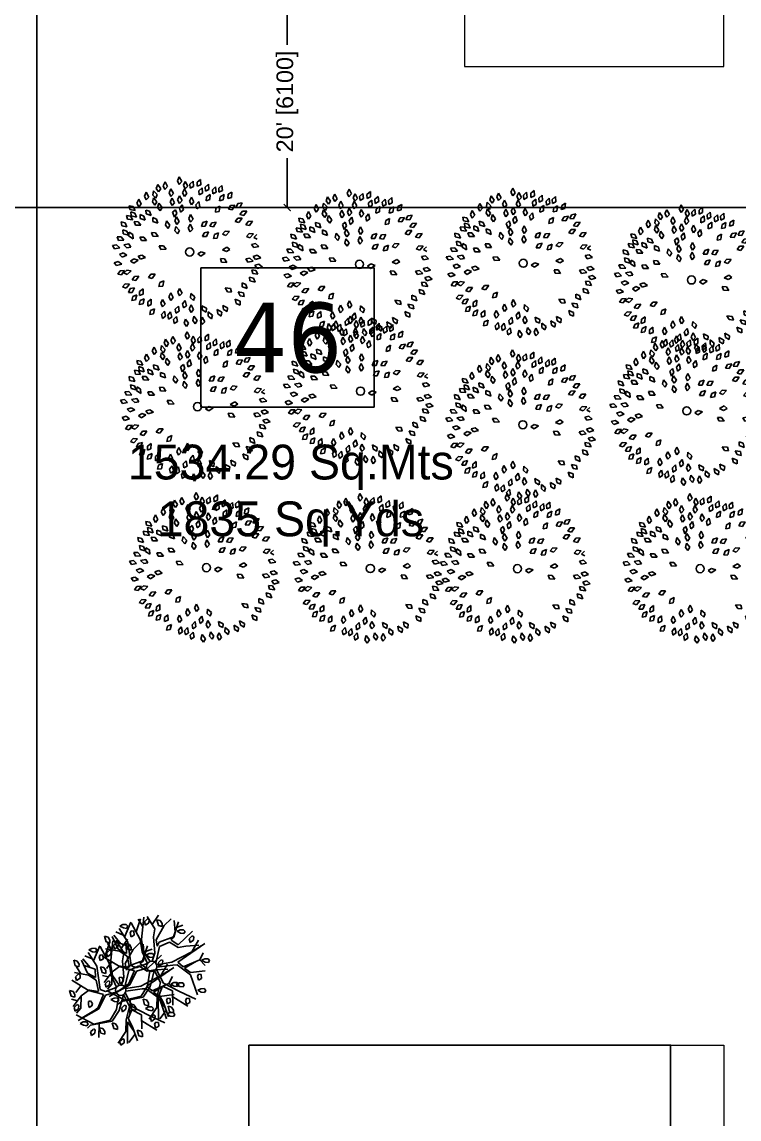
# Model space of a CAD drawing. Header units: millimetres. Extents: x -176651 to 388869, y -469666 to 486614.
# Drawn here: x 325808 to 346419, y 202621 to 234139 of the extents above; entities that cross this region are included whole.
import ezdxf

# ---------------------------------------------------------------- set-up
doc = ezdxf.new("R2010")
doc.units = ezdxf.units.MM
doc.header["$PDMODE"] = 35
doc.header["$PDSIZE"] = 0.1
doc.linetypes.add('HIDDEN', pattern=[9.525, 6.35, -3.175])
doc.layers.get('Defpoints').update_dxf_attribs({"color": 252})
doc.layers.add('A- FURNITURE', color=252, linetype='Continuous', lineweight=0)
doc.layers.add('L-TREEEES', color=8, linetype='Continuous', lineweight=25)
for name, color, linetype in [('ad-Dimension', 8, 'Continuous'), ('ad-Plinth', 8, 'Continuous'), ('ad-Plot Areas-Sq.Mts', 8, 'Continuous'), ('ad-Plot Areas-Sq.Yds', 8, 'Continuous'), ('ad-Plot Boundary', 8, 'Continuous'), ('ad-Plot Numbers', 2, 'Continuous'), ('ad-Verandah', 8, 'Continuous'), ('CAY', 94, 'Continuous')]:
    doc.layers.add(name, color=color, linetype=linetype)
doc.styles.add('$0$grid_text', font='verdana.ttf', dxfattribs={"width": 0.9})
doc.styles.add('MtX_Century_Gothic', font='GOTHIC.TTF')
doc.styles.get("Standard").update_dxf_attribs({"font": 'arial.ttf'})
doc.dimstyles.new('Copy of A-100-DIM-INT (MM-FT)', dxfattribs={"dimscale": 500, "dimtxt": 2.4, "dimasz": 1, "dimexe": 0, "dimexo": 0, "dimgap": 1, "dimtad": 0, "dimdec": 0, "dimlfac": 0.03937, "dimdsep": 46, "dimlunit": 3, "dimtxsty": 'Standard', "dimblk": 'ARCHTICK', "dimcen": 0.025, "dimclrd": 256, "dimclre": 256, "dimclrt": 256, "dimazin": 2, "dimtfac": 1, "dimtdec": 0, "dimtix": 1, "dimtmove": 2, "dimatfit": 3, "dimldrblk": 'ARCHTICK', "dimfxl": 1, "dimtolj": 1, "dimtzin": 0, "dimarcsym": 0})

# ---------------------------------------------------------------- blocks, each defined once
blk = doc.blocks.new('A$Cbbea0351')
at = {"layer": 'ad-Plot Areas-Sq.Mts', "linetype": 'Continuous', "insert": (-34041, -245269), "char_height": 1000, "width": 9668.74, "attachment_point": 5, "style": 'MtX_Century_Gothic', "bg_fill": 2}
blk.add_mtext('1534.29 Sq.Mts', dxfattribs=at)
at = {"layer": 'ad-Plot Numbers', "linetype": 'Continuous', "insert": (-34136, -241559), "char_height": 2000, "width": 2981.72, "attachment_point": 5, "style": '$0$grid_text', "bg_fill": 18, "box_fill_scale": 1.5, "bg_fill_color": 257, "bg_fill_transparency": 0}
blk.add_mtext('46', dxfattribs=at)
at = {"layer": 'ad-Plot Areas-Sq.Yds', "linetype": 'Continuous', "insert": (-34041, -246901), "char_height": 1000, "width": 7884.16, "attachment_point": 5, "style": 'MtX_Century_Gothic', "bg_fill": 2}
blk.add_mtext('1835 Sq.Yds', dxfattribs=at)
blk = doc.blocks.new('A$Cde044142')
at = {"layer": 'ad-Plot Boundary'}
blk.add_lwpolyline([(0, 0), (33080, 0), (33080, 30630), (0, 30630)], close=True, dxfattribs=at)
blk = doc.blocks.new('zw$A88E')
at = {"layer": 'ad-Plot Boundary'}
for points in [[(-74430, -275850), (-71144, -276750), (-58408, -278973), (-41344, -281589), (-41344, -237809), (-74424, -237809)], [(-41344, -281589), (-23704, -284340), (-8264, -286912), (-8264, -237809), (-41344, -237809)]]:
    blk.add_lwpolyline(points, close=True, dxfattribs=at)
at = {"layer": 'ad-Plot Boundary', "ltscale": 5}
for p in [(-74424, -237809), (-41344, -237809)]:
    blk.add_blockref('A$Cde044142', p, dxfattribs=at)
blk = doc.blocks.new('_ArchTick')
at = {"color": 0, "linetype": 'ByBlock', "const_width": 0.15}
blk.add_lwpolyline([(-0.5, -0.5), (0.5, 0.5)], dxfattribs=at)
blk = doc.blocks.new('*D16')
at = {"layer": 'ad-Dimension', "lineweight": -2, "transparency": 16777216}
for p, q in [((0, 0), (1103, 0)), ((1103, 0), (1103, -1419)), ((1103, -6100), (1103, -4681)), ((0, -6100), (1103, -6100))]:
    blk.add_line(p, q, dxfattribs=at)
at = {"layer": 'Defpoints', "color": 0, "ltscale": 5, "transparency": 16777216}
for p in [(0, 0), (0, -6100), (1103, -6100)]:
    blk.add_point(p, dxfattribs=at)
at = {"layer": 'ad-Dimension', "lineweight": -2, "ltscale": 5, "transparency": 16777216, "xscale": 200, "yscale": 200, "zscale": 200}
for p, rotation in [((1103, 0), 90), ((1103, -6100), 270)]:
    blk.add_blockref('_ArchTick', p, dxfattribs=dict(at, rotation=rotation))
at = {"layer": 'ad-Dimension', "ltscale": 5, "transparency": 16777216, "insert": (1103, -3050), "char_height": 480, "attachment_point": 5, "rotation": 90}
blk.add_mtext("\\A1;20' [6100]", dxfattribs=at)
blk = doc.blocks.new('*D17')
at = {"layer": 'ad-Dimension', "linetype": 'HIDDEN', "lineweight": -2, "transparency": 16777216}
blk.add_line((-6100, -6), (-6100, 1026), dxfattribs=at)
at = {"layer": 'ad-Dimension', "lineweight": -2, "transparency": 16777216}
for p, q in [((-6100, 1026), (-4681, 1026)), ((0, 1026), (-1419, 1026)), ((0, 0), (0, 1026))]:
    blk.add_line(p, q, dxfattribs=at)
at = {"layer": 'Defpoints', "color": 0, "ltscale": 5, "transparency": 16777216}
for p in [(-6100, 1026), (-6100, -6), (0, 0)]:
    blk.add_point(p, dxfattribs=at)
at = {"layer": 'ad-Dimension', "lineweight": -2, "ltscale": 5, "transparency": 16777216, "xscale": 200, "yscale": 200, "zscale": 200, "rotation": 180}
blk.add_blockref('_ArchTick', (-6100, 1026), dxfattribs=at)
at = {"layer": 'ad-Dimension', "lineweight": -2, "ltscale": 5, "transparency": 16777216, "xscale": 200, "yscale": 200, "zscale": 200}
blk.add_blockref('_ArchTick', (0, 1026), dxfattribs=at)
at = {"layer": 'ad-Dimension', "ltscale": 5, "transparency": 16777216, "insert": (-3050, 1026), "char_height": 480, "attachment_point": 5}
blk.add_mtext("\\A1;20' [6100]", dxfattribs=at)
blk = doc.blocks.new('EHTYH')
at = {"layer": 'L-TREEEES', "color": 104, "ltscale": 1.622888}
for p, q in [((212982.936, 1928353.847, 129.914), (212983.076, 1928354.055, 129.914)), ((212983.076, 1928354.055, 129.914), (212983.178, 1928353.768, 129.914)), ((212983.359, 1928353.904, 129.914), (212983.523, 1928354.093, 129.914)), ((212983.523, 1928354.093, 129.914), (212983.589, 1928353.796, 129.914)), ((212982.752, 1928353.763, 129.914), (212982.9, 1928353.496, 129.914)), ((212982.9, 1928353.496, 129.914), (212982.762, 1928353.327, 129.914)), ((212983.013, 1928353.624, 129.914), (212982.936, 1928353.847, 129.914)), ((212983.178, 1928353.768, 129.914), (212983.013, 1928353.624, 129.914)), ((212983.407, 1928353.674, 129.914), (212983.359, 1928353.904, 129.914)), ((212983.589, 1928353.796, 129.914), (212983.407, 1928353.674, 129.914)), ((212983.579, 1928353.419, 129.914), (212983.743, 1928353.608, 129.914)), ((212983.627, 1928353.188, 129.914), (212983.579, 1928353.419, 129.914)), ((212983.743, 1928353.608, 129.914), (212983.809, 1928353.31, 129.914)), ((212982.722, 1928352.78, 129.914), (212982.853, 1928352.994, 129.914)), ((212982.809, 1928352.561, 129.914), (212982.722, 1928352.78, 129.914)), ((212982.853, 1928352.994, 129.914), (212982.968, 1928352.711, 129.914)), ((212983.506, 1928352.897, 129.914), (212983.671, 1928353.086, 129.914)), ((212983.555, 1928352.666, 129.914), (212983.506, 1928352.897, 129.914)), ((212983.737, 1928352.788, 129.914), (212983.555, 1928352.666, 129.914)), ((212983.809, 1928353.31, 129.914), (212983.627, 1928353.188, 129.914)), ((212983.671, 1928353.086, 129.914), (212983.737, 1928352.788, 129.914)), ((212982.968, 1928352.711, 129.914), (212982.809, 1928352.561, 129.914)), ((212983.487, 1928352.287, 129.914), (212983.683, 1928352.383, 129.914)), ((212983.512, 1928351.983, 129.914), (212983.487, 1928352.287, 129.914)), ((212983.7, 1928352.148, 129.914), (212983.512, 1928351.983, 129.914)), ((212983.683, 1928352.383, 129.914), (212983.7, 1928352.148, 129.914)), ((212982.893, 1928351.679, 129.914), (212983.013, 1928351.899, 129.914)), ((212982.991, 1928351.464, 129.914), (212982.893, 1928351.679, 129.914)), ((212983.142, 1928351.623, 129.914), (212982.991, 1928351.464, 129.914)), ((212983.013, 1928351.899, 129.914), (212983.142, 1928351.623, 129.914)), ((212983.48, 1928351.774, 129.914), (212983.632, 1928351.973, 129.914)), ((212983.543, 1928351.547, 129.914), (212983.48, 1928351.774, 129.914)), ((212983.716, 1928351.68, 129.914), (212983.543, 1928351.547, 129.914)), ((212983.632, 1928351.973, 129.914), (212983.716, 1928351.68, 129.914)), ((212982.241, 1928350.623, 129.914), (212982.471, 1928350.573, 129.914)), ((212982.278, 1928350.407, 129.914), (212982.241, 1928350.623, 129.914)), ((212982.577, 1928350.346, 129.914), (212982.278, 1928350.407, 129.914)), ((212982.471, 1928350.573, 129.914), (212982.577, 1928350.346, 129.914)), ((212979.759, 1928348.784, 129.914), (212979.58, 1928348.909, 129.914)), ((212979.832, 1928348.511, 129.914), (212979.984, 1928348.692, 129.914)), ((212980.04, 1928348.444, 129.914), (212979.832, 1928348.511, 129.914)), ((212979.984, 1928348.692, 129.914), (212980.234, 1928348.679, 129.914)), ((212980.234, 1928348.679, 129.914), (212980.04, 1928348.444, 129.914)), ((212980.393, 1928348.175, 129.914), (212980.462, 1928348.401, 129.914)), ((212979.89, 1928348.018, 129.914), (212980.01, 1928348.221, 129.914)), ((212980.106, 1928347.985, 129.914), (212979.89, 1928348.018, 129.914)), ((212980.01, 1928348.221, 129.914), (212980.259, 1928348.249, 129.914)), ((212980.259, 1928348.249, 129.914), (212980.106, 1928347.985, 129.914)), ((212980.245, 1928347.677, 129.914), (212980.357, 1928347.885, 129.914)), ((212980.357, 1928347.885, 129.914), (212980.604, 1928347.923, 129.914)), ((212980.611, 1928348.195, 129.914), (212980.393, 1928348.175, 129.914)), ((212980.604, 1928347.923, 129.914), (212980.462, 1928347.653, 129.914)), ((212980.462, 1928347.653, 129.914), (212980.245, 1928347.677, 129.914))]:
    blk.add_line(p, q, dxfattribs=at)
at = {"layer": 'L-TREEEES', "color": 96, "ltscale": 1.622888}
for p, q in [((212984.22, 1928353.956, 129.914), (212984.385, 1928354.145, 129.914)), ((212984.385, 1928354.145, 129.914), (212984.451, 1928353.848, 129.914)), ((212984.269, 1928353.726, 129.914), (212984.22, 1928353.956, 129.914)), ((212984.451, 1928353.848, 129.914), (212984.269, 1928353.726, 129.914)), ((212984.332, 1928353.219, 129.914), (212984.498, 1928353.406, 129.914)), ((212984.489, 1928353.62, 129.914), (212984.655, 1928353.808, 129.914)), ((212984.536, 1928353.389, 129.914), (212984.489, 1928353.62, 129.914)), ((212984.498, 1928353.406, 129.914), (212984.561, 1928353.108, 129.914)), ((212984.719, 1928353.51, 129.914), (212984.536, 1928353.389, 129.914)), ((212984.655, 1928353.808, 129.914), (212984.719, 1928353.51, 129.914)), ((212984.829, 1928353.358, 129.914), (212984.865, 1928353.591, 129.914)), ((212985.042, 1928353.407, 129.914), (212984.829, 1928353.358, 129.914)), ((212984.865, 1928353.591, 129.914), (212985.086, 1928353.709, 129.914)), ((212985.086, 1928353.709, 129.914), (212985.042, 1928353.407, 129.914)), ((212985.248, 1928353.361, 129.914), (212985.303, 1928353.591, 129.914)), ((212985.464, 1928353.393, 129.914), (212985.248, 1928353.361, 129.914)), ((212985.303, 1928353.591, 129.914), (212985.532, 1928353.691, 129.914)), ((212985.532, 1928353.691, 129.914), (212985.464, 1928353.393, 129.914)), ((212983.952, 1928352.902, 129.914), (212984.115, 1928353.092, 129.914)), ((212984.003, 1928352.672, 129.914), (212983.952, 1928352.902, 129.914)), ((212984.184, 1928352.795, 129.914), (212984.003, 1928352.672, 129.914)), ((212984.115, 1928353.092, 129.914), (212984.184, 1928352.795, 129.914)), ((212984.378, 1928352.988, 129.914), (212984.332, 1928353.219, 129.914)), ((212984.561, 1928353.108, 129.914), (212984.378, 1928352.988, 129.914)), ((212984.597, 1928352.652, 129.914), (212984.762, 1928352.841, 129.914)), ((212984.762, 1928352.841, 129.914), (212984.828, 1928352.543, 129.914)), ((212985.217, 1928352.858, 129.914), (212985.266, 1928353.088, 129.914)), ((212985.432, 1928352.895, 129.914), (212985.217, 1928352.858, 129.914)), ((212985.266, 1928353.088, 129.914), (212985.493, 1928353.194, 129.914)), ((212985.493, 1928353.194, 129.914), (212985.432, 1928352.895, 129.914)), ((212985.632, 1928352.966, 129.914), (212985.673, 1928353.198, 129.914)), ((212985.846, 1928353.012, 129.914), (212985.632, 1928352.966, 129.914)), ((212985.673, 1928353.198, 129.914), (212985.896, 1928353.312, 129.914)), ((212985.896, 1928353.312, 129.914), (212985.846, 1928353.012, 129.914)), ((212985.998, 1928352.693, 129.914), (212986.031, 1928352.926, 129.914)), ((212986.031, 1928352.926, 129.914), (212986.25, 1928353.048, 129.914)), ((212983.919, 1928352.171, 129.914), (212983.92, 1928352.407, 129.914)), ((212984.122, 1928352.252, 129.914), (212983.919, 1928352.171, 129.914)), ((212983.92, 1928352.407, 129.914), (212984.12, 1928352.557, 129.914)), ((212984.12, 1928352.557, 129.914), (212984.122, 1928352.252, 129.914)), ((212984.646, 1928352.421, 129.914), (212984.597, 1928352.652, 129.914)), ((212984.828, 1928352.543, 129.914), (212984.646, 1928352.421, 129.914)), ((212984.881, 1928352.113, 129.914), (212984.891, 1928352.349, 129.914)), ((212985.087, 1928352.186, 129.914), (212984.881, 1928352.113, 129.914)), ((212984.891, 1928352.349, 129.914), (212985.097, 1928352.491, 129.914)), ((212985.097, 1928352.491, 129.914), (212985.087, 1928352.186, 129.914)), ((212985.521, 1928352.416, 129.914), (212985.597, 1928352.639, 129.914)), ((212985.739, 1928352.427, 129.914), (212985.521, 1928352.416, 129.914)), ((212985.597, 1928352.639, 129.914), (212985.835, 1928352.717, 129.914)), ((212985.835, 1928352.717, 129.914), (212985.739, 1928352.427, 129.914)), ((212986.21, 1928352.745, 129.914), (212985.998, 1928352.693, 129.914)), ((212984.284, 1928351.702, 129.914), (212984.448, 1928351.891, 129.914)), ((212984.333, 1928351.471, 129.914), (212984.284, 1928351.702, 129.914)), ((212984.514, 1928351.593, 129.914), (212984.333, 1928351.471, 129.914)), ((212984.448, 1928351.891, 129.914), (212984.514, 1928351.593, 129.914)), ((212985.856, 1928351.641, 129.914), (212985.949, 1928351.858, 129.914)), ((212986.075, 1928351.636, 129.914), (212985.856, 1928351.641, 129.914)), ((212985.949, 1928351.858, 129.914), (212986.192, 1928351.917, 129.914)), ((212983.336, 1928351.229, 129.914), (212983.458, 1928351.447, 129.914)), ((212983.431, 1928351.013, 129.914), (212983.336, 1928351.229, 129.914)), ((212983.584, 1928351.169, 129.914), (212983.431, 1928351.013, 129.914)), ((212983.458, 1928351.447, 129.914), (212983.584, 1928351.169, 129.914)), ((212984.115, 1928351.166, 129.914), (212984.279, 1928351.354, 129.914)), ((212984.164, 1928350.935, 129.914), (212984.115, 1928351.166, 129.914)), ((212984.345, 1928351.057, 129.914), (212984.164, 1928350.935, 129.914)), ((212984.279, 1928351.354, 129.914), (212984.345, 1928351.057, 129.914)), ((212984.872, 1928351.073, 129.914), (212985.01, 1928351.264, 129.914)), ((212985.084, 1928351.021, 129.914), (212984.872, 1928351.073, 129.914)), ((212985.01, 1928351.264, 129.914), (212985.26, 1928351.27, 129.914)), ((212985.26, 1928351.27, 129.914), (212985.084, 1928351.021, 129.914)), ((212985.34, 1928350.951, 129.914), (212985.507, 1928351.118, 129.914)), ((212985.542, 1928350.866, 129.914), (212985.34, 1928350.951, 129.914)), ((212985.507, 1928351.118, 129.914), (212985.755, 1928351.084, 129.914)), ((212985.755, 1928351.084, 129.914), (212985.542, 1928350.866, 129.914)), ((212984.778, 1928350.49, 129.914), (212984.926, 1928350.674, 129.914)), ((212984.988, 1928350.427, 129.914), (212984.778, 1928350.49, 129.914)), ((212984.926, 1928350.674, 129.914), (212985.176, 1928350.666, 129.914)), ((212985.176, 1928350.666, 129.914), (212984.988, 1928350.427, 129.914)), ((212985.36, 1928350.218, 129.914), (212985.479, 1928350.422, 129.914)), ((212985.479, 1928350.422, 129.914), (212985.728, 1928350.451, 129.914)), ((212985.728, 1928350.451, 129.914), (212985.577, 1928350.186, 129.914)), ((212984.25, 1928349.598, 129.914), (212984.474, 1928349.673, 129.914)), ((212984.392, 1928349.432, 129.914), (212984.25, 1928349.598, 129.914)), ((212984.474, 1928349.673, 129.914), (212984.681, 1928349.532, 129.914)), ((212984.681, 1928349.532, 129.914), (212984.392, 1928349.432, 129.914)), ((212985.453, 1928348.786, 129.914), (212985.443, 1928349.005, 129.914)), ((212985.443, 1928349.005, 129.914), (212985.665, 1928348.927, 129.914)), ((212985.68, 1928349.46, 129.914), (212985.975, 1928349.536, 129.914)), ((212985.874, 1928349.303, 129.914), (212985.68, 1928349.46, 129.914)), ((212986.103, 1928349.359, 129.914), (212985.874, 1928349.303, 129.914)), ((212985.975, 1928349.536, 129.914), (212986.103, 1928349.359, 129.914)), ((212980.462, 1928348.401, 129.914), (212980.697, 1928348.487, 129.914)), ((212980.697, 1928348.487, 129.914), (212980.611, 1928348.195, 129.914)), ((212981.606, 1928348.369, 129.914), (212981.717, 1928348.577, 129.914)), ((212981.824, 1928348.346, 129.914), (212981.606, 1928348.369, 129.914)), ((212981.717, 1928348.577, 129.914), (212981.965, 1928348.617, 129.914)), ((212981.965, 1928348.617, 129.914), (212981.824, 1928348.346, 129.914)), ((212985.742, 1928348.689, 129.914), (212985.453, 1928348.786, 129.914)), ((212985.665, 1928348.927, 129.914), (212985.742, 1928348.689, 129.914)), ((212980.751, 1928347.692, 129.914), (212980.981, 1928347.791, 129.914)), ((212980.981, 1928347.791, 129.914), (212980.911, 1928347.494, 129.914)), ((212982.006, 1928347.659, 129.914), (212982.171, 1928347.848, 129.914)), ((212982.171, 1928347.848, 129.914), (212982.237, 1928347.55, 129.914)), ((212982.565, 1928347.771, 129.914), (212982.729, 1928347.96, 129.914)), ((212982.613, 1928347.54, 129.914), (212982.565, 1928347.771, 129.914)), ((212982.729, 1928347.96, 129.914), (212982.795, 1928347.662, 129.914)), ((212980.676, 1928346.958, 129.914), (212980.786, 1928347.167, 129.914)), ((212980.694, 1928347.463, 129.914), (212980.751, 1928347.692, 129.914)), ((212980.911, 1928347.494, 129.914), (212980.694, 1928347.463, 129.914)), ((212980.786, 1928347.167, 129.914), (212981.033, 1928347.207, 129.914)), ((212981.033, 1928347.207, 129.914), (212980.893, 1928346.936, 129.914)), ((212981.453, 1928347.419, 129.914), (212981.618, 1928347.608, 129.914)), ((212981.502, 1928347.189, 129.914), (212981.453, 1928347.419, 129.914)), ((212981.684, 1928347.311, 129.914), (212981.502, 1928347.189, 129.914)), ((212981.618, 1928347.608, 129.914), (212981.684, 1928347.311, 129.914)), ((212982.055, 1928347.428, 129.914), (212982.006, 1928347.659, 129.914)), ((212982.237, 1928347.55, 129.914), (212982.055, 1928347.428, 129.914)), ((212982.795, 1928347.662, 129.914), (212982.613, 1928347.54, 129.914)), ((212982.648, 1928347.055, 129.914), (212982.85, 1928347.204, 129.914)), ((212982.85, 1928347.204, 129.914), (212982.849, 1928346.899, 129.914)), ((212983.186, 1928347.281, 129.914), (212983.273, 1928347.515, 129.914)), ((212983.312, 1928347.081, 129.914), (212983.186, 1928347.281, 129.914)), ((212983.273, 1928347.515, 129.914), (212983.439, 1928347.259, 129.914)), ((212983.439, 1928347.259, 129.914), (212983.312, 1928347.081, 129.914)), ((212980.893, 1928346.936, 129.914), (212980.676, 1928346.958, 129.914)), ((212981.325, 1928346.552, 129.914), (212981.334, 1928346.787, 129.914)), ((212981.531, 1928346.625, 129.914), (212981.325, 1928346.552, 129.914)), ((212981.334, 1928346.787, 129.914), (212981.54, 1928346.93, 129.914)), ((212981.54, 1928346.93, 129.914), (212981.531, 1928346.625, 129.914)), ((212981.649, 1928346.418, 129.914), (212981.664, 1928346.653, 129.914)), ((212981.856, 1928346.486, 129.914), (212981.649, 1928346.418, 129.914)), ((212981.664, 1928346.653, 129.914), (212981.874, 1928346.79, 129.914)), ((212981.874, 1928346.79, 129.914), (212981.856, 1928346.486, 129.914)), ((212981.916, 1928346.322, 129.914), (212982.129, 1928346.454, 129.914)), ((212982.129, 1928346.454, 129.914), (212982.104, 1928346.151, 129.914)), ((212982.146, 1928346.642, 129.914), (212982.175, 1928346.877, 129.914)), ((212982.357, 1928346.699, 129.914), (212982.146, 1928346.642, 129.914)), ((212982.175, 1928346.877, 129.914), (212982.391, 1928347.002, 129.914)), ((212982.391, 1928347.002, 129.914), (212982.357, 1928346.699, 129.914)), ((212982.646, 1928346.819, 129.914), (212982.648, 1928347.055, 129.914)), ((212982.849, 1928346.899, 129.914), (212982.646, 1928346.819, 129.914)), ((212982.954, 1928346.683, 129.914), (212983.118, 1928346.872, 129.914)), ((212983.002, 1928346.452, 129.914), (212982.954, 1928346.683, 129.914)), ((212983.184, 1928346.574, 129.914), (212983.002, 1928346.452, 129.914)), ((212983.118, 1928346.872, 129.914), (212983.184, 1928346.574, 129.914))]:
    blk.add_line(p, q, dxfattribs=at)
at = {"layer": 'L-TREEEES', "color": 70, "ltscale": 1.622888}
for p, q in [((212981.634, 1928353.328, 129.914), (212981.798, 1928353.517, 129.914)), ((212981.798, 1928353.517, 129.914), (212981.864, 1928353.219, 129.914)), ((212982.161, 1928353.603, 129.914), (212982.325, 1928353.792, 129.914)), ((212982.209, 1928353.372, 129.914), (212982.161, 1928353.603, 129.914)), ((212982.391, 1928353.494, 129.914), (212982.209, 1928353.372, 129.914)), ((212982.325, 1928353.792, 129.914), (212982.391, 1928353.494, 129.914)), ((212982.525, 1928353.167, 129.914), (212982.652, 1928353.382, 129.914)), ((212982.649, 1928353.534, 129.914), (212982.752, 1928353.763, 129.914)), ((212982.762, 1928353.327, 129.914), (212982.649, 1928353.534, 129.914)), ((212982.652, 1928353.382, 129.914), (212982.771, 1928353.102, 129.914)), ((212980.875, 1928352.798, 129.914), (212981.094, 1928352.71, 129.914)), ((212980.876, 1928352.579, 129.914), (212980.875, 1928352.798, 129.914)), ((212981.142, 1928352.719, 129.914), (212981.174, 1928352.935, 129.914)), ((212981.154, 1928353.083, 129.914), (212981.168, 1928353.301, 129.914)), ((212981.43, 1928352.954, 129.914), (212981.154, 1928353.083, 129.914)), ((212981.168, 1928353.301, 129.914), (212981.38, 1928353.199, 129.914)), ((212981.174, 1928352.935, 129.914), (212981.377, 1928352.817, 129.914)), ((212981.377, 1928352.817, 129.914), (212981.407, 1928352.568, 129.914)), ((212981.38, 1928353.199, 129.914), (212981.43, 1928352.954, 129.914)), ((212981.683, 1928353.097, 129.914), (212981.634, 1928353.328, 129.914)), ((212981.864, 1928353.219, 129.914), (212981.683, 1928353.097, 129.914)), ((212981.988, 1928352.598, 129.914), (212982.026, 1928352.814, 129.914)), ((212982.026, 1928352.814, 129.914), (212982.226, 1928352.689, 129.914)), ((212982.615, 1928352.949, 129.914), (212982.525, 1928353.167, 129.914)), ((212982.771, 1928353.102, 129.914), (212982.615, 1928352.949, 129.914)), ((212980.459, 1928352.312, 129.914), (212980.487, 1928352.529, 129.914)), ((212980.726, 1928352.165, 129.914), (212980.459, 1928352.312, 129.914)), ((212980.487, 1928352.529, 129.914), (212980.693, 1928352.413, 129.914)), ((212980.693, 1928352.413, 129.914), (212980.726, 1928352.165, 129.914)), ((212981.161, 1928352.469, 129.914), (212980.876, 1928352.579, 129.914)), ((212981.094, 1928352.71, 129.914), (212981.161, 1928352.469, 129.914)), ((212981.407, 1928352.568, 129.914), (212981.142, 1928352.719, 129.914)), ((212981.214, 1928352.347, 129.914), (212981.44, 1928352.279, 129.914)), ((212981.234, 1928352.129, 129.914), (212981.214, 1928352.347, 129.914)), ((212981.527, 1928352.044, 129.914), (212981.234, 1928352.129, 129.914)), ((212981.44, 1928352.279, 129.914), (212981.527, 1928352.044, 129.914)), ((212981.594, 1928352.439, 129.914), (212981.647, 1928352.651, 129.914)), ((212981.844, 1928352.263, 129.914), (212981.594, 1928352.439, 129.914)), ((212981.647, 1928352.651, 129.914), (212981.838, 1928352.513, 129.914)), ((212981.838, 1928352.513, 129.914), (212981.844, 1928352.263, 129.914)), ((212982.248, 1928352.439, 129.914), (212981.988, 1928352.598, 129.914)), ((212982.226, 1928352.689, 129.914), (212982.248, 1928352.439, 129.914)), ((212982.245, 1928352.079, 129.914), (212982.298, 1928352.292, 129.914)), ((212982.298, 1928352.292, 129.914), (212982.489, 1928352.153, 129.914)), ((212982.489, 1928352.153, 129.914), (212982.493, 1928351.902, 129.914)), ((212980.028, 1928351.756, 129.914), (212980.259, 1928351.707, 129.914)), ((212980.066, 1928351.54, 129.914), (212980.028, 1928351.756, 129.914)), ((212980.365, 1928351.48, 129.914), (212980.066, 1928351.54, 129.914)), ((212980.259, 1928351.707, 129.914), (212980.365, 1928351.48, 129.914)), ((212980.421, 1928351.84, 129.914), (212980.451, 1928352.057, 129.914)), ((212980.687, 1928351.69, 129.914), (212980.421, 1928351.84, 129.914)), ((212980.451, 1928352.057, 129.914), (212980.656, 1928351.939, 129.914)), ((212980.656, 1928351.939, 129.914), (212980.687, 1928351.69, 129.914)), ((212980.684, 1928351.641, 129.914), (212980.777, 1928351.839, 129.914)), ((212980.893, 1928351.42, 129.914), (212980.684, 1928351.641, 129.914)), ((212980.777, 1928351.839, 129.914), (212980.937, 1928351.666, 129.914)), ((212980.937, 1928351.666, 129.914), (212980.893, 1928351.42, 129.914)), ((212982.493, 1928351.902, 129.914), (212982.245, 1928352.079, 129.914)), ((212979.655, 1928351.35, 129.914), (212979.89, 1928351.325, 129.914)), ((212979.715, 1928351.14, 129.914), (212979.655, 1928351.35, 129.914)), ((212980.018, 1928351.11, 129.914), (212979.715, 1928351.14, 129.914)), ((212979.89, 1928351.325, 129.914), (212980.018, 1928351.11, 129.914)), ((212980.412, 1928351.002, 129.914), (212980.278, 1928351.214, 129.914)), ((212980.278, 1928351.214, 129.914), (212980.582, 1928351.192, 129.914)), ((212980.647, 1928350.983, 129.914), (212980.412, 1928351.002, 129.914)), ((212980.582, 1928351.192, 129.914), (212980.647, 1928350.983, 129.914)), ((212981.295, 1928351.405, 129.914), (212981.523, 1928351.345, 129.914)), ((212981.323, 1928351.188, 129.914), (212981.295, 1928351.405, 129.914)), ((212981.619, 1928351.114, 129.914), (212981.323, 1928351.188, 129.914)), ((212981.523, 1928351.345, 129.914), (212981.619, 1928351.114, 129.914)), ((212982.008, 1928351.482, 129.914), (212982.232, 1928351.409, 129.914)), ((212982.023, 1928351.264, 129.914), (212982.008, 1928351.482, 129.914)), ((212982.313, 1928351.172, 129.914), (212982.023, 1928351.264, 129.914)), ((212982.232, 1928351.409, 129.914), (212982.313, 1928351.172, 129.914)), ((212979.487, 1928350.372, 129.914), (212979.723, 1928350.38, 129.914)), ((212979.576, 1928350.172, 129.914), (212979.487, 1928350.372, 129.914)), ((212979.723, 1928350.38, 129.914), (212979.88, 1928350.185, 129.914)), ((212979.9, 1928350.752, 129.914), (212980.135, 1928350.776, 129.914)), ((212980.003, 1928350.559, 129.914), (212979.9, 1928350.752, 129.914)), ((212980.305, 1928350.593, 129.914), (212980.003, 1928350.559, 129.914)), ((212980.135, 1928350.776, 129.914), (212980.305, 1928350.593, 129.914)), ((212980.415, 1928350.22, 129.914), (212980.639, 1928350.295, 129.914)), ((212980.639, 1928350.295, 129.914), (212980.846, 1928350.155, 129.914)), ((212980.906, 1928350.375, 129.914), (212981.142, 1928350.38, 129.914)), ((212980.993, 1928350.174, 129.914), (212980.906, 1928350.375, 129.914)), ((212981.142, 1928350.38, 129.914), (212981.298, 1928350.184, 129.914)), ((212979.506, 1928349.686, 129.914), (212979.686, 1928349.838, 129.914)), ((212979.7, 1928349.584, 129.914), (212979.506, 1928349.686, 129.914)), ((212979.88, 1928350.185, 129.914), (212979.576, 1928350.172, 129.914)), ((212979.686, 1928349.838, 129.914), (212979.931, 1928349.783, 129.914)), ((212979.931, 1928349.783, 129.914), (212979.7, 1928349.584, 129.914)), ((212979.86, 1928349.659, 129.914), (212980.068, 1928349.772, 129.914)), ((212980.029, 1928349.52, 129.914), (212979.86, 1928349.659, 129.914)), ((212980.295, 1928349.668, 129.914), (212980.029, 1928349.52, 129.914)), ((212980.068, 1928349.772, 129.914), (212980.295, 1928349.668, 129.914)), ((212980.558, 1928350.054, 129.914), (212980.415, 1928350.22, 129.914)), ((212980.846, 1928350.155, 129.914), (212980.558, 1928350.054, 129.914)), ((212981.298, 1928350.184, 129.914), (212980.993, 1928350.174, 129.914)), ((212979.58, 1928348.909, 129.914), (212979.777, 1928349.038, 129.914)), ((212979.777, 1928349.038, 129.914), (212980.013, 1928348.954, 129.914)), ((212980.228, 1928349.156, 129.914), (212980.411, 1928349.304, 129.914)), ((212980.419, 1928349.05, 129.914), (212980.228, 1928349.156, 129.914)), ((212980.411, 1928349.304, 129.914), (212980.654, 1928349.244, 129.914)), ((212980.654, 1928349.244, 129.914), (212980.419, 1928349.05, 129.914)), ((212981.157, 1928349.039, 129.914), (212981.343, 1928349.184, 129.914)), ((212981.346, 1928348.929, 129.914), (212981.157, 1928349.039, 129.914)), ((212981.343, 1928349.184, 129.914), (212981.585, 1928349.118, 129.914)), ((212981.585, 1928349.118, 129.914), (212981.346, 1928348.929, 129.914)), ((212980.013, 1928348.954, 129.914), (212979.759, 1928348.784, 129.914))]:
    blk.add_line(p, q, dxfattribs=at)
at = {"layer": 'L-TREEEES', "color": 98, "ltscale": 1.622888}
for p, q in [((212986.25, 1928353.048, 129.914), (212986.21, 1928352.745, 129.914)), ((212986.357, 1928352.696, 129.914), (212986.403, 1928352.927, 129.914)), ((212986.403, 1928352.927, 129.914), (212986.629, 1928353.036, 129.914)), ((212986.629, 1928353.036, 129.914), (212986.572, 1928352.736, 129.914)), ((212986.261, 1928352.221, 129.914), (212986.358, 1928352.436, 129.914)), ((212986.479, 1928352.212, 129.914), (212986.261, 1928352.221, 129.914)), ((212986.572, 1928352.736, 129.914), (212986.357, 1928352.696, 129.914)), ((212986.358, 1928352.436, 129.914), (212986.602, 1928352.491, 129.914)), ((212986.602, 1928352.491, 129.914), (212986.479, 1928352.212, 129.914)), ((212986.75, 1928352.227, 129.914), (212986.836, 1928352.446, 129.914)), ((212986.968, 1928352.228, 129.914), (212986.75, 1928352.227, 129.914)), ((212986.836, 1928352.446, 129.914), (212987.078, 1928352.513, 129.914)), ((212987.078, 1928352.513, 129.914), (212986.968, 1928352.228, 129.914)), ((212986.192, 1928351.917, 129.914), (212986.075, 1928351.636, 129.914)), ((212986.626, 1928351.62, 129.914), (212986.792, 1928351.787, 129.914)), ((212986.827, 1928351.534, 129.914), (212986.626, 1928351.62, 129.914)), ((212986.792, 1928351.787, 129.914), (212987.04, 1928351.752, 129.914)), ((212987.04, 1928351.752, 129.914), (212986.827, 1928351.534, 129.914)), ((212987.085, 1928351.609, 129.914), (212987.242, 1928351.785, 129.914)), ((212987.291, 1928351.535, 129.914), (212987.085, 1928351.609, 129.914)), ((212987.242, 1928351.785, 129.914), (212987.492, 1928351.765, 129.914)), ((212987.492, 1928351.765, 129.914), (212987.291, 1928351.535, 129.914)), ((212986.821, 1928350.827, 129.914), (212987.006, 1928350.974, 129.914)), ((212987.006, 1928350.974, 129.914), (212987.248, 1928350.912, 129.914)), ((212987.248, 1928350.912, 129.914), (212987.012, 1928350.72, 129.914)), ((212987.189, 1928351.152, 129.914), (212987.371, 1928351.301, 129.914)), ((212987.38, 1928351.046, 129.914), (212987.189, 1928351.152, 129.914)), ((212987.371, 1928351.301, 129.914), (212987.615, 1928351.241, 129.914)), ((212987.615, 1928351.241, 129.914), (212987.38, 1928351.046, 129.914)), ((212985.913, 1928350.324, 129.914), (212986.113, 1928350.448, 129.914)), ((212986.089, 1928350.195, 129.914), (212985.913, 1928350.324, 129.914)), ((212986.347, 1928350.358, 129.914), (212986.089, 1928350.195, 129.914)), ((212986.113, 1928350.448, 129.914), (212986.347, 1928350.358, 129.914)), ((212987.012, 1928350.72, 129.914), (212986.821, 1928350.827, 129.914)), ((212987.359, 1928350.489, 129.914), (212987.54, 1928350.64, 129.914)), ((212987.552, 1928350.386, 129.914), (212987.359, 1928350.489, 129.914)), ((212987.54, 1928350.64, 129.914), (212987.784, 1928350.584, 129.914)), ((212987.784, 1928350.584, 129.914), (212987.552, 1928350.386, 129.914)), ((212985.577, 1928350.186, 129.914), (212985.36, 1928350.218, 129.914)), ((212987.211, 1928349.825, 129.914), (212987.41, 1928349.952, 129.914)), ((212987.389, 1928349.698, 129.914), (212987.211, 1928349.825, 129.914)), ((212987.645, 1928349.864, 129.914), (212987.389, 1928349.698, 129.914)), ((212987.41, 1928349.952, 129.914), (212987.645, 1928349.864, 129.914)), ((212987.605, 1928349.674, 129.914), (212987.817, 1928349.779, 129.914)), ((212987.769, 1928349.528, 129.914), (212987.605, 1928349.674, 129.914)), ((212987.383, 1928349.318, 129.914), (212987.618, 1928349.303, 129.914)), ((212987.452, 1928349.111, 129.914), (212987.383, 1928349.318, 129.914)), ((212987.756, 1928349.094, 129.914), (212987.452, 1928349.111, 129.914)), ((212987.618, 1928349.303, 129.914), (212987.756, 1928349.094, 129.914)), ((212986.846, 1928348.597, 129.914), (212987.08, 1928348.577, 129.914)), ((212986.909, 1928348.388, 129.914), (212986.846, 1928348.597, 129.914)), ((212987.213, 1928348.365, 129.914), (212986.909, 1928348.388, 129.914)), ((212987.08, 1928348.577, 129.914), (212987.213, 1928348.365, 129.914)), ((212987.296, 1928348.627, 129.914), (212987.532, 1928348.63, 129.914)), ((212987.38, 1928348.425, 129.914), (212987.296, 1928348.627, 129.914)), ((212987.685, 1928348.432, 129.914), (212987.38, 1928348.425, 129.914)), ((212987.532, 1928348.63, 129.914), (212987.685, 1928348.432, 129.914)), ((212987.007, 1928347.685, 129.914), (212987.009, 1928347.904, 129.914)), ((212987.009, 1928347.904, 129.914), (212987.227, 1928347.813, 129.914)), ((212987.227, 1928347.813, 129.914), (212987.289, 1928347.571, 129.914)), ((212987.253, 1928348.105, 129.914), (212987.489, 1928348.102, 129.914)), ((212987.332, 1928347.901, 129.914), (212987.253, 1928348.105, 129.914)), ((212987.637, 1928347.9, 129.914), (212987.332, 1928347.901, 129.914)), ((212987.489, 1928348.102, 129.914), (212987.637, 1928347.9, 129.914)), ((212985.328, 1928347.058, 129.914), (212985.257, 1928347.298, 129.914)), ((212985.257, 1928347.298, 129.914), (212985.543, 1928347.194, 129.914)), ((212985.543, 1928347.194, 129.914), (212985.549, 1928346.975, 129.914)), ((212986.222, 1928347.11, 129.914), (212986.276, 1928347.322, 129.914)), ((212986.468, 1928346.931, 129.914), (212986.222, 1928347.11, 129.914)), ((212986.276, 1928347.322, 129.914), (212986.466, 1928347.182, 129.914)), ((212986.466, 1928347.182, 129.914), (212986.468, 1928346.931, 129.914)), ((212986.74, 1928347.313, 129.914), (212986.769, 1928347.529, 129.914)), ((212987.006, 1928347.164, 129.914), (212986.74, 1928347.313, 129.914)), ((212986.769, 1928347.529, 129.914), (212986.974, 1928347.413, 129.914)), ((212986.974, 1928347.413, 129.914), (212987.006, 1928347.164, 129.914)), ((212987.289, 1928347.571, 129.914), (212987.007, 1928347.685, 129.914)), ((212983.662, 1928346.413, 129.914), (212983.687, 1928346.662, 129.914)), ((212983.687, 1928346.662, 129.914), (212983.913, 1928346.457, 129.914)), ((212983.913, 1928346.457, 129.914), (212983.835, 1928346.253, 129.914)), ((212985.549, 1928346.975, 129.914), (212985.328, 1928347.058, 129.914)), ((212985.641, 1928346.271, 129.914), (212985.642, 1928346.521, 129.914)), ((212985.642, 1928346.521, 129.914), (212985.886, 1928346.338, 129.914)), ((212985.972, 1928346.644, 129.914), (212985.924, 1928346.89, 129.914)), ((212985.924, 1928346.89, 129.914), (212986.2, 1928346.759, 129.914)), ((212986.184, 1928346.541, 129.914), (212985.972, 1928346.644, 129.914)), ((212986.2, 1928346.759, 129.914), (212986.184, 1928346.541, 129.914)), ((212981.895, 1928346.088, 129.914), (212981.916, 1928346.322, 129.914)), ((212982.104, 1928346.151, 129.914), (212981.895, 1928346.088, 129.914)), ((212982.457, 1928345.964, 129.914), (212982.591, 1928346.175, 129.914)), ((212982.539, 1928345.743, 129.914), (212982.457, 1928345.964, 129.914)), ((212982.701, 1928345.89, 129.914), (212982.539, 1928345.743, 129.914)), ((212982.591, 1928346.175, 129.914), (212982.701, 1928345.89, 129.914)), ((212982.971, 1928345.984, 129.914), (212983.096, 1928346.202, 129.914)), ((212983.064, 1928345.768, 129.914), (212982.971, 1928345.984, 129.914)), ((212983.218, 1928345.923, 129.914), (212983.064, 1928345.768, 129.914)), ((212983.096, 1928346.202, 129.914), (212983.218, 1928345.923, 129.914)), ((212983.388, 1928345.84, 129.914), (212983.552, 1928346.029, 129.914)), ((212983.437, 1928345.609, 129.914), (212983.388, 1928345.84, 129.914)), ((212983.552, 1928346.029, 129.914), (212983.618, 1928345.731, 129.914)), ((212983.835, 1928346.253, 129.914), (212983.662, 1928346.413, 129.914)), ((212983.892, 1928345.99, 129.914), (212983.965, 1928346.229, 129.914)), ((212984.03, 1928345.799, 129.914), (212983.892, 1928345.99, 129.914)), ((212983.965, 1928346.229, 129.914), (212984.146, 1928345.984, 129.914)), ((212984.146, 1928345.984, 129.914), (212984.03, 1928345.799, 129.914)), ((212984.458, 1928345.968, 129.914), (212984.493, 1928346.216, 129.914)), ((212984.624, 1928345.8, 129.914), (212984.458, 1928345.968, 129.914)), ((212984.493, 1928346.216, 129.914), (212984.71, 1928346.001, 129.914)), ((212984.71, 1928346.001, 129.914), (212984.624, 1928345.8, 129.914)), ((212984.845, 1928346.121, 129.914), (212984.87, 1928346.37, 129.914)), ((212985.018, 1928345.961, 129.914), (212984.845, 1928346.121, 129.914)), ((212984.87, 1928346.37, 129.914), (212985.096, 1928346.165, 129.914)), ((212985.096, 1928346.165, 129.914), (212985.018, 1928345.961, 129.914)), ((212985.829, 1928346.128, 129.914), (212985.641, 1928346.271, 129.914)), ((212985.886, 1928346.338, 129.914), (212985.829, 1928346.128, 129.914)), ((212983.618, 1928345.731, 129.914), (212983.437, 1928345.609, 129.914))]:
    blk.add_line(p, q, dxfattribs=at)
at = {"layer": 'L-TREEEES', "color": 96, "ltscale": 1.622888}
blk.add_circle((212983.832, 1928349.828, 129.914), 0.233, dxfattribs=at)
blk = doc.blocks.new('QRFQ')
at = {"layer": 'CAY', "color": 30, "true_color": 0xf26722}
for p, q in [((260795.919, 1945731.729, 129.914), (260795.821, 1945731.709, 129.914)), ((260795.867, 1945731.367, 129.914), (260796.156, 1945731.735, 129.914)), ((260796.013, 1945731.704, 129.914), (260795.919, 1945731.729, 129.914)), ((260796.285, 1945731.184, 129.914), (260796.164, 1945731.715, 129.914)), ((260796.23, 1945731.426, 129.914), (260796.447, 1945731.753, 129.914)), ((260796.318, 1945731.174, 129.914), (260796.551, 1945731.776, 129.914)), ((260796.448, 1945731.531, 129.914), (260796.386, 1945731.761, 129.914)), ((260796.772, 1945731.364, 129.914), (260796.649, 1945731.77, 129.914)), ((260796.729, 1945731.504, 129.914), (260796.976, 1945731.714, 129.914)), ((260795.323, 1945731.538, 129.914), (260795.321, 1945731.371, 129.914)), ((260795.323, 1945731.538, 129.914), (260795.411, 1945731.487, 129.914)), ((260795.442, 1945731.392, 129.914), (260795.411, 1945731.487, 129.914)), ((260795.604, 1945731.078, 129.914), (260795.535, 1945731.48, 129.914)), ((260795.72, 1945731.211, 129.914), (260795.586, 1945731.503, 129.914)), ((260795.847, 1945731.432, 129.914), (260795.667, 1945731.577, 129.914)), ((260795.922, 1945731.201, 129.914), (260795.782, 1945731.644, 129.914)), ((260795.821, 1945731.709, 129.914), (260795.905, 1945731.63, 129.914)), ((260795.905, 1945731.63, 129.914), (260795.992, 1945731.594, 129.914)), ((260795.992, 1945731.594, 129.914), (260796.042, 1945731.642, 129.914)), ((260796.042, 1945731.642, 129.914), (260796.013, 1945731.704, 129.914)), ((260796.102, 1945731.485, 129.914), (260796.052, 1945731.437, 129.914)), ((260796.052, 1945731.437, 129.914), (260796.054, 1945731.328, 129.914)), ((260796.173, 1945731.458, 129.914), (260796.102, 1945731.485, 129.914)), ((260796.152, 1945731.348, 129.914), (260796.173, 1945731.458, 129.914)), ((260796.647, 1945731.702, 129.914), (260796.54, 1945731.643, 129.914)), ((260796.54, 1945731.643, 129.914), (260796.542, 1945731.535, 129.914)), ((260796.542, 1945731.535, 129.914), (260796.653, 1945731.578, 129.914)), ((260796.647, 1945731.702, 129.914), (260796.684, 1945731.667, 129.914)), ((260796.653, 1945731.578, 129.914), (260796.684, 1945731.667, 129.914)), ((260796.898, 1945731.604, 129.914), (260796.896, 1945731.437, 129.914)), ((260796.896, 1945731.437, 129.914), (260796.993, 1945731.38, 129.914)), ((260796.898, 1945731.604, 129.914), (260796.985, 1945731.553, 129.914)), ((260797.017, 1945731.459, 129.914), (260796.985, 1945731.553, 129.914)), ((260796.993, 1945731.38, 129.914), (260797.017, 1945731.459, 129.914)), ((260797.052, 1945731.389, 129.914), (260797.301, 1945731.525, 129.914)), ((260797.313, 1945731.133, 129.914), (260797.374, 1945731.456, 129.914)), ((260795.356, 1945731.119, 129.914), (260795.249, 1945731.06, 129.914)), ((260795.623, 1945731.013, 129.914), (260795.252, 1945731.188, 129.914)), ((260795.321, 1945731.371, 129.914), (260795.419, 1945731.314, 129.914)), ((260795.423, 1945731.108, 129.914), (260795.354, 1945731.33, 129.914)), ((260795.356, 1945731.119, 129.914), (260795.393, 1945731.084, 129.914)), ((260795.363, 1945730.994, 129.914), (260795.393, 1945731.084, 129.914)), ((260795.419, 1945731.314, 129.914), (260795.442, 1945731.392, 129.914)), ((260795.848, 1945731.124, 129.914), (260795.57, 1945731.312, 129.914)), ((260795.848, 1945731.124, 129.914), (260795.801, 1945730.896, 129.914)), ((260795.834, 1945730.529, 129.914), (260795.922, 1945731.201, 129.914)), ((260796.054, 1945731.328, 129.914), (260796.077, 1945731.33, 129.914)), ((260796.077, 1945731.33, 129.914), (260796.152, 1945731.348, 129.914)), ((260796.248, 1945730.828, 129.914), (260796.285, 1945731.184, 129.914)), ((260796.281, 1945730.818, 129.914), (260796.318, 1945731.174, 129.914)), ((260796.591, 1945730.693, 129.914), (260796.67, 1945731.155, 129.914)), ((260796.67, 1945731.155, 129.914), (260796.772, 1945731.364, 129.914)), ((260796.726, 1945731.056, 129.914), (260797.052, 1945731.389, 129.914)), ((260797.226, 1945731.006, 129.914), (260797.481, 1945731.38, 129.914)), ((260797.239, 1945730.989, 129.914), (260797.384, 1945731.234, 129.914)), ((260797.466, 1945731.152, 129.914), (260797.368, 1945731.132, 129.914)), ((260797.368, 1945731.132, 129.914), (260797.452, 1945731.053, 129.914)), ((260797.38, 1945731.238, 129.914), (260797.58, 1945731.256, 129.914)), ((260797.56, 1945731.128, 129.914), (260797.466, 1945731.152, 129.914)), ((260797.589, 1945731.065, 129.914), (260797.56, 1945731.128, 129.914)), ((260795.485, 1945730.612, 129.914), (260795.122, 1945730.996, 129.914)), ((260795.331, 1945730.775, 129.914), (260795.135, 1945730.628, 129.914)), ((260795.249, 1945731.06, 129.914), (260795.251, 1945730.952, 129.914)), ((260795.251, 1945730.952, 129.914), (260795.363, 1945730.994, 129.914)), ((260795.801, 1945730.896, 129.914), (260795.604, 1945731.078, 129.914)), ((260795.795, 1945730.82, 129.914), (260795.623, 1945731.013, 129.914)), ((260795.777, 1945730.496, 129.914), (260795.795, 1945730.82, 129.914)), ((260796.306, 1945730.466, 129.914), (260796.248, 1945730.828, 129.914)), ((260796.397, 1945730.5, 129.914), (260796.281, 1945730.818, 129.914)), ((260796.538, 1945730.411, 129.914), (260796.772, 1945730.842, 129.914)), ((260796.709, 1945730.865, 129.914), (260796.726, 1945731.056, 129.914)), ((260796.709, 1945730.865, 129.914), (260796.787, 1945730.966, 129.914)), ((260796.772, 1945730.842, 129.914), (260797.083, 1945730.889, 129.914)), ((260796.787, 1945730.966, 129.914), (260797.226, 1945731.006, 129.914)), ((260797.083, 1945730.889, 129.914), (260797.278, 1945730.679, 129.914)), ((260797.134, 1945730.949, 129.914), (260797.239, 1945730.989, 129.914)), ((260797.156, 1945730.919, 129.914), (260797.134, 1945730.949, 129.914)), ((260797.157, 1945730.918, 129.914), (260797.295, 1945730.745, 129.914)), ((260797.295, 1945730.745, 129.914), (260797.8, 1945731.019, 129.914)), ((260797.452, 1945731.053, 129.914), (260797.54, 1945731.017, 129.914)), ((260797.54, 1945731.017, 129.914), (260797.589, 1945731.065, 129.914)), ((260797.755, 1945730.89, 129.914), (260797.648, 1945730.832, 129.914)), ((260797.648, 1945730.832, 129.914), (260797.65, 1945730.723, 129.914)), ((260797.65, 1945730.723, 129.914), (260797.761, 1945730.766, 129.914)), ((260797.755, 1945730.89, 129.914), (260797.792, 1945730.855, 129.914)), ((260797.761, 1945730.766, 129.914), (260797.792, 1945730.855, 129.914)), ((260795.267, 1945730.497, 129.914), (260794.959, 1945730.261, 129.914)), ((260795.118, 1945730.383, 129.914), (260794.968, 1945730.47, 129.914)), ((260794.981, 1945730.726, 129.914), (260794.98, 1945730.558, 129.914)), ((260794.98, 1945730.558, 129.914), (260795.077, 1945730.502, 129.914)), ((260794.981, 1945730.726, 129.914), (260795.069, 1945730.675, 129.914)), ((260795.1, 1945730.58, 129.914), (260795.069, 1945730.675, 129.914)), ((260795.077, 1945730.502, 129.914), (260795.1, 1945730.58, 129.914)), ((260795.26, 1945730.495, 129.914), (260795.163, 1945730.156, 129.914)), ((260795.507, 1945730.585, 129.914), (260795.267, 1945730.497, 129.914)), ((260795.771, 1945730.486, 129.914), (260795.485, 1945730.612, 129.914)), ((260795.862, 1945730.379, 129.914), (260795.507, 1945730.585, 129.914)), ((260795.964, 1945730.427, 129.914), (260795.834, 1945730.529, 129.914)), ((260795.964, 1945730.427, 129.914), (260796.299, 1945730.459, 129.914)), ((260796.457, 1945730.489, 129.914), (260796.591, 1945730.693, 129.914)), ((260796.993, 1945730.311, 129.914), (260797.624, 1945730.454, 129.914)), ((260798.044, 1945730.585, 129.914), (260797.158, 1945730.269, 129.914)), ((260797.278, 1945730.679, 129.914), (260797.503, 1945730.656, 129.914)), ((260797.503, 1945730.656, 129.914), (260797.87, 1945730.58, 129.914)), ((260797.624, 1945730.454, 129.914), (260797.895, 1945730.725, 129.914)), ((260797.624, 1945730.454, 129.914), (260797.924, 1945730.547, 129.914)), ((260795.086, 1945730.28, 129.914), (260794.979, 1945730.222, 129.914)), ((260794.979, 1945730.222, 129.914), (260794.981, 1945730.113, 129.914)), ((260794.981, 1945730.113, 129.914), (260795.092, 1945730.156, 129.914)), ((260795.163, 1945730.156, 129.914), (260795.005, 1945730.047, 129.914)), ((260795.086, 1945730.28, 129.914), (260795.122, 1945730.245, 129.914)), ((260795.092, 1945730.156, 129.914), (260795.122, 1945730.245, 129.914)), ((260795.396, 1945730.189, 129.914), (260795.418, 1945730.284, 129.914)), ((260795.398, 1945730.105, 129.914), (260795.396, 1945730.189, 129.914)), ((260795.484, 1945730.138, 129.914), (260795.398, 1945730.105, 129.914)), ((260795.418, 1945730.284, 129.914), (260795.483, 1945730.282, 129.914)), ((260795.483, 1945730.282, 129.914), (260795.521, 1945730.2, 129.914)), ((260795.521, 1945730.2, 129.914), (260795.484, 1945730.138, 129.914)), ((260795.892, 1945730.363, 129.914), (260795.642, 1945730.044, 129.914)), ((260795.945, 1945730.332, 129.914), (260795.654, 1945730.005, 129.914)), ((260795.862, 1945730.38, 129.914), (260795.892, 1945730.363, 129.914)), ((260795.944, 1945730.331, 129.914), (260795.946, 1945730.331, 129.914)), ((260796.253, 1945730.333, 129.914), (260795.946, 1945730.331, 129.914)), ((260796.311, 1945730.231, 129.914), (260796.136, 1945729.845, 129.914)), ((260796.44, 1945730.205, 129.914), (260796.207, 1945729.804, 129.914)), ((260796.447, 1945730.207, 129.914), (260796.526, 1945729.833, 129.914)), ((260796.6, 1945729.8, 129.914), (260796.504, 1945730.241, 129.914)), ((260796.538, 1945730.288, 129.914), (260797.001, 1945730.227, 129.914)), ((260796.551, 1945730.359, 129.914), (260796.993, 1945730.311, 129.914)), ((260797.001, 1945730.227, 129.914), (260797.117, 1945730.199, 129.914)), ((260797.117, 1945730.199, 129.914), (260797.412, 1945729.827, 129.914)), ((260797.158, 1945730.269, 129.914), (260797.267, 1945730.099, 129.914)), ((260797.267, 1945730.099, 129.914), (260797.783, 1945730.174, 129.914)), ((260797.298, 1945730.054, 129.914), (260797.684, 1945730.159, 129.914)), ((260797.783, 1945730.174, 129.914), (260797.936, 1945730.34, 129.914)), ((260797.783, 1945730.174, 129.914), (260797.895, 1945729.975, 129.914)), ((260797.93, 1945730.162, 129.914), (260797.832, 1945730.142, 129.914)), ((260797.832, 1945730.142, 129.914), (260797.916, 1945730.063, 129.914)), ((260798.024, 1945730.138, 129.914), (260797.93, 1945730.162, 129.914)), ((260798.053, 1945730.076, 129.914), (260798.024, 1945730.138, 129.914)), ((260795.399, 1945729.617, 129.914), (260794.982, 1945730.007, 129.914)), ((260795.654, 1945730.005, 129.914), (260794.991, 1945729.834, 129.914)), ((260795.289, 1945729.92, 129.914), (260795.127, 1945729.874, 129.914)), ((260795.55, 1945729.998, 129.914), (260795.283, 1945729.921, 129.914)), ((260795.642, 1945730.044, 129.914), (260795.55, 1945729.998, 129.914)), ((260796.136, 1945729.845, 129.914), (260795.883, 1945729.604, 129.914)), ((260796.526, 1945729.833, 129.914), (260796.329, 1945729.492, 129.914)), ((260797.298, 1945730.054, 129.914), (260797.427, 1945729.886, 129.914)), ((260797.412, 1945729.827, 129.914), (260797.453, 1945729.214, 129.914)), ((260797.427, 1945729.886, 129.914), (260797.848, 1945729.829, 129.914)), ((260797.916, 1945730.063, 129.914), (260798.004, 1945730.028, 129.914)), ((260798.004, 1945730.028, 129.914), (260798.053, 1945730.076, 129.914)), ((260795.12, 1945729.757, 129.914), (260795.022, 1945729.737, 129.914)), ((260795.022, 1945729.737, 129.914), (260795.106, 1945729.658, 129.914)), ((260795.106, 1945729.658, 129.914), (260795.193, 1945729.622, 129.914)), ((260795.214, 1945729.733, 129.914), (260795.12, 1945729.757, 129.914)), ((260795.299, 1945729.608, 129.914), (260795.19, 1945729.551, 129.914)), ((260795.193, 1945729.622, 129.914), (260795.243, 1945729.67, 129.914)), ((260795.243, 1945729.67, 129.914), (260795.214, 1945729.733, 129.914)), ((260795.934, 1945729.561, 129.914), (260795.299, 1945729.608, 129.914)), ((260795.883, 1945729.604, 129.914), (260795.399, 1945729.617, 129.914)), ((260795.549, 1945729.583, 129.914), (260795.442, 1945729.204, 129.914)), ((260795.919, 1945729.507, 129.914), (260795.917, 1945729.34, 129.914)), ((260795.919, 1945729.507, 129.914), (260796.006, 1945729.457, 129.914)), ((260796.207, 1945729.804, 129.914), (260795.934, 1945729.561, 129.914)), ((260796.556, 1945729.722, 129.914), (260796.394, 1945729.508, 129.914)), ((260796.394, 1945729.508, 129.914), (260796.451, 1945729.247, 129.914)), ((260796.556, 1945729.722, 129.914), (260796.796, 1945729.516, 129.914)), ((260796.6, 1945729.8, 129.914), (260796.983, 1945729.447, 129.914)), ((260796.796, 1945729.516, 129.914), (260796.697, 1945729.118, 129.914)), ((260797.045, 1945729.681, 129.914), (260796.947, 1945729.661, 129.914)), ((260796.947, 1945729.661, 129.914), (260797.031, 1945729.582, 129.914)), ((260797.031, 1945729.582, 129.914), (260797.118, 1945729.546, 129.914)), ((260797.139, 1945729.657, 129.914), (260797.045, 1945729.681, 129.914)), ((260797.118, 1945729.546, 129.914), (260797.168, 1945729.594, 129.914)), ((260797.168, 1945729.594, 129.914), (260797.139, 1945729.657, 129.914)), ((260797.642, 1945729.778, 129.914), (260797.593, 1945729.73, 129.914)), ((260797.593, 1945729.73, 129.914), (260797.595, 1945729.622, 129.914)), ((260797.595, 1945729.622, 129.914), (260797.618, 1945729.624, 129.914)), ((260797.618, 1945729.624, 129.914), (260797.693, 1945729.641, 129.914)), ((260797.714, 1945729.752, 129.914), (260797.642, 1945729.778, 129.914)), ((260797.693, 1945729.641, 129.914), (260797.714, 1945729.752, 129.914)), ((260795.345, 1945729.473, 129.914), (260795.25, 1945729.421, 129.914)), ((260795.25, 1945729.421, 129.914), (260795.252, 1945729.313, 129.914)), ((260795.252, 1945729.313, 129.914), (260795.363, 1945729.355, 129.914)), ((260795.393, 1945729.445, 129.914), (260795.351, 1945729.484, 129.914)), ((260795.363, 1945729.355, 129.914), (260795.393, 1945729.445, 129.914)), ((260795.53, 1945729.472, 129.914), (260795.528, 1945729.305, 129.914)), ((260795.528, 1945729.305, 129.914), (260795.625, 1945729.249, 129.914)), ((260795.53, 1945729.472, 129.914), (260795.618, 1945729.422, 129.914)), ((260795.649, 1945729.327, 129.914), (260795.618, 1945729.422, 129.914)), ((260795.625, 1945729.249, 129.914), (260795.649, 1945729.327, 129.914)), ((260795.917, 1945729.34, 129.914), (260796.014, 1945729.284, 129.914)), ((260796.037, 1945729.362, 129.914), (260796.006, 1945729.457, 129.914)), ((260796.014, 1945729.284, 129.914), (260796.037, 1945729.362, 129.914)), ((260796.348, 1945729.428, 129.914), (260796.187, 1945728.825, 129.914)), ((260796.329, 1945729.492, 129.914), (260796.237, 1945729.171, 129.914)), ((260796.348, 1945729.428, 129.914), (260796.463, 1945729.107, 129.914)), ((260796.451, 1945729.247, 129.914), (260796.489, 1945728.824, 129.914)), ((260796.754, 1945729.345, 129.914), (260797.106, 1945728.974, 129.914)), ((260796.983, 1945729.447, 129.914), (260797.375, 1945729.112, 129.914)), ((260797.134, 1945729.2, 129.914), (260797.084, 1945729.152, 129.914)), ((260797.205, 1945729.174, 129.914), (260797.134, 1945729.2, 129.914)), ((260797.595, 1945729.361, 129.914), (260797.497, 1945729.341, 129.914)), ((260797.497, 1945729.341, 129.914), (260797.581, 1945729.262, 129.914)), ((260797.581, 1945729.262, 129.914), (260797.668, 1945729.227, 129.914)), ((260797.689, 1945729.337, 129.914), (260797.595, 1945729.361, 129.914)), ((260797.668, 1945729.227, 129.914), (260797.718, 1945729.275, 129.914)), ((260797.718, 1945729.275, 129.914), (260797.689, 1945729.337, 129.914)), ((260796.237, 1945729.171, 129.914), (260795.932, 1945728.906, 129.914)), ((260796.09, 1945728.992, 129.914), (260795.983, 1945728.934, 129.914)), ((260795.983, 1945728.934, 129.914), (260795.985, 1945728.825, 129.914)), ((260796.09, 1945728.992, 129.914), (260796.127, 1945728.957, 129.914)), ((260796.097, 1945728.868, 129.914), (260796.127, 1945728.957, 129.914)), ((260796.471, 1945729.021, 129.914), (260796.233, 1945728.839, 129.914)), ((260796.559, 1945729.12, 129.914), (260796.557, 1945728.953, 129.914)), ((260796.557, 1945728.953, 129.914), (260796.654, 1945728.896, 129.914)), ((260796.559, 1945729.12, 129.914), (260796.647, 1945729.069, 129.914)), ((260796.678, 1945728.974, 129.914), (260796.647, 1945729.069, 129.914)), ((260796.654, 1945728.896, 129.914), (260796.678, 1945728.974, 129.914)), ((260797.084, 1945729.152, 129.914), (260797.086, 1945729.044, 129.914)), ((260797.086, 1945729.044, 129.914), (260797.109, 1945729.046, 129.914)), ((260797.109, 1945729.046, 129.914), (260797.184, 1945729.064, 129.914)), ((260797.184, 1945729.064, 129.914), (260797.205, 1945729.174, 129.914)), ((260795.985, 1945728.825, 129.914), (260796.097, 1945728.868, 129.914))]:
    blk.add_line(p, q, dxfattribs=at)
blk.add_circle((260796.402, 1945730.35, 129.914), 0.15, dxfattribs=at)
blk = doc.blocks.new('zw$1761')
at = {"xscale": 19.68562427023985, "yscale": 19.68562427023985, "zscale": 19.68562427023985, "rotation": 15.20137085992779}
for p in [(5913963.6, -37727729.7, -3172), (5914155.7, -37727743.6, -3177.4), (5914341.1, -37727742.4, -3175.6), (5914531.5, -37727761.3, -3177.4), (5914156.9, -37727887.1, -3174.1), (5913972.5, -37727904.7, -3172.3), (5914526.1, -37727909.4, -3182.3), (5914340.6, -37727925.1, -3180.3), (5913982.6, -37728086.7, -3178.2), (5914168.1, -37728087.7, -3163.6), (5914334.5, -37728087.9, -3187.3), (5914541.2, -37728087.9, -3190.8)]:
    blk.add_blockref('EHTYH', p, dxfattribs=at)
at = {"color": 6, "xscale": 39.3712485404797, "yscale": 39.3712485404797, "zscale": 39.3712485404797, "rotation": 15.20137085992779}
for p in [(10184538.5, -76614400.1, 53716.6), (10184503.5, -76614427.1, 53712.8)]:
    blk.add_blockref('QRFQ', p, dxfattribs=at)
blk = doc.blocks.new('A$C92fa9908')
at = {"layer": 'ad-Plinth', "ltscale": 5}
blk.add_lwpolyline([(0, 13620), (12120, 13620), (12120, 0), (0, 0), (0, 4745), (2830, 4745), (2830, 8645), (0, 8645)], close=True, dxfattribs=at)
at = {"layer": 'ad-Verandah', "lineweight": 9}
for points in [[(12120, 13620), (13650, 13620), (13650, 8645), (12120, 8645)], [(2830, 7895), (1830, 7895), (1830, 5495), (2830, 5495)], [(13650, 4745), (12120, 4745), (12120, 0), (6200, 0), (6200, -2045), (13650, -2045)]]:
    blk.add_lwpolyline(points, close=True, dxfattribs=at)
at = {"layer": 'ad-Dimension'}
dim = blk.add_linear_dim(base=(-6100, 1025.8), p1=(0, 0), p2=(-6100, -6), dimstyle='Copy of A-100-DIM-INT (MM-FT)', override={"dimscale": 200}, dxfattribs=at)
dim.commit()
dim.dimension.update_dxf_attribs({"geometry": '*D17', "text_midpoint": (-3050, 1025.8)})
dim = blk.add_linear_dim(base=(1102.9, -6100), p1=(0, 0), p2=(0, -6100), angle=90, dimstyle='Copy of A-100-DIM-INT (MM-FT)', override={"dimscale": 200}, dxfattribs=at)
dim.commit()
dim.dimension.update_dxf_attribs({"geometry": '*D16', "text_midpoint": (1102.9, -3050)})
blk = doc.blocks.new('zw$C194')
at = {"layer": 'ad-Plinth', "ltscale": 5}
for p in [(140493, -193854), (140493, -237634)]:
    blk.add_blockref('A$C92fa9908', p, dxfattribs=at)

msp = doc.modelspace()

# ---------------------------------------------------------------- block references
at = {"ltscale": 5}
msp.add_blockref('A$Cbbea0351', (367577, 466614), dxfattribs=at)

# ---------------------------------------------------------------- next in the draw order: block references
msp.add_blockref('zw$C194', (191839, 428759), dxfattribs=at)
at = {"layer": 'A- FURNITURE', "color": 6, "xscale": 25.39807961885639, "yscale": 25.39807961885639, "zscale": 25.39807961885639}
msp.add_blockref('zw$1761', (173127, 121263), dxfattribs=at)
at = {"layer": 'ad-Plot Boundary', "ltscale": 5}
msp.add_blockref('zw$A88E', (367577, 466614), dxfattribs=at)

doc.saveas('drawing.dxf')
